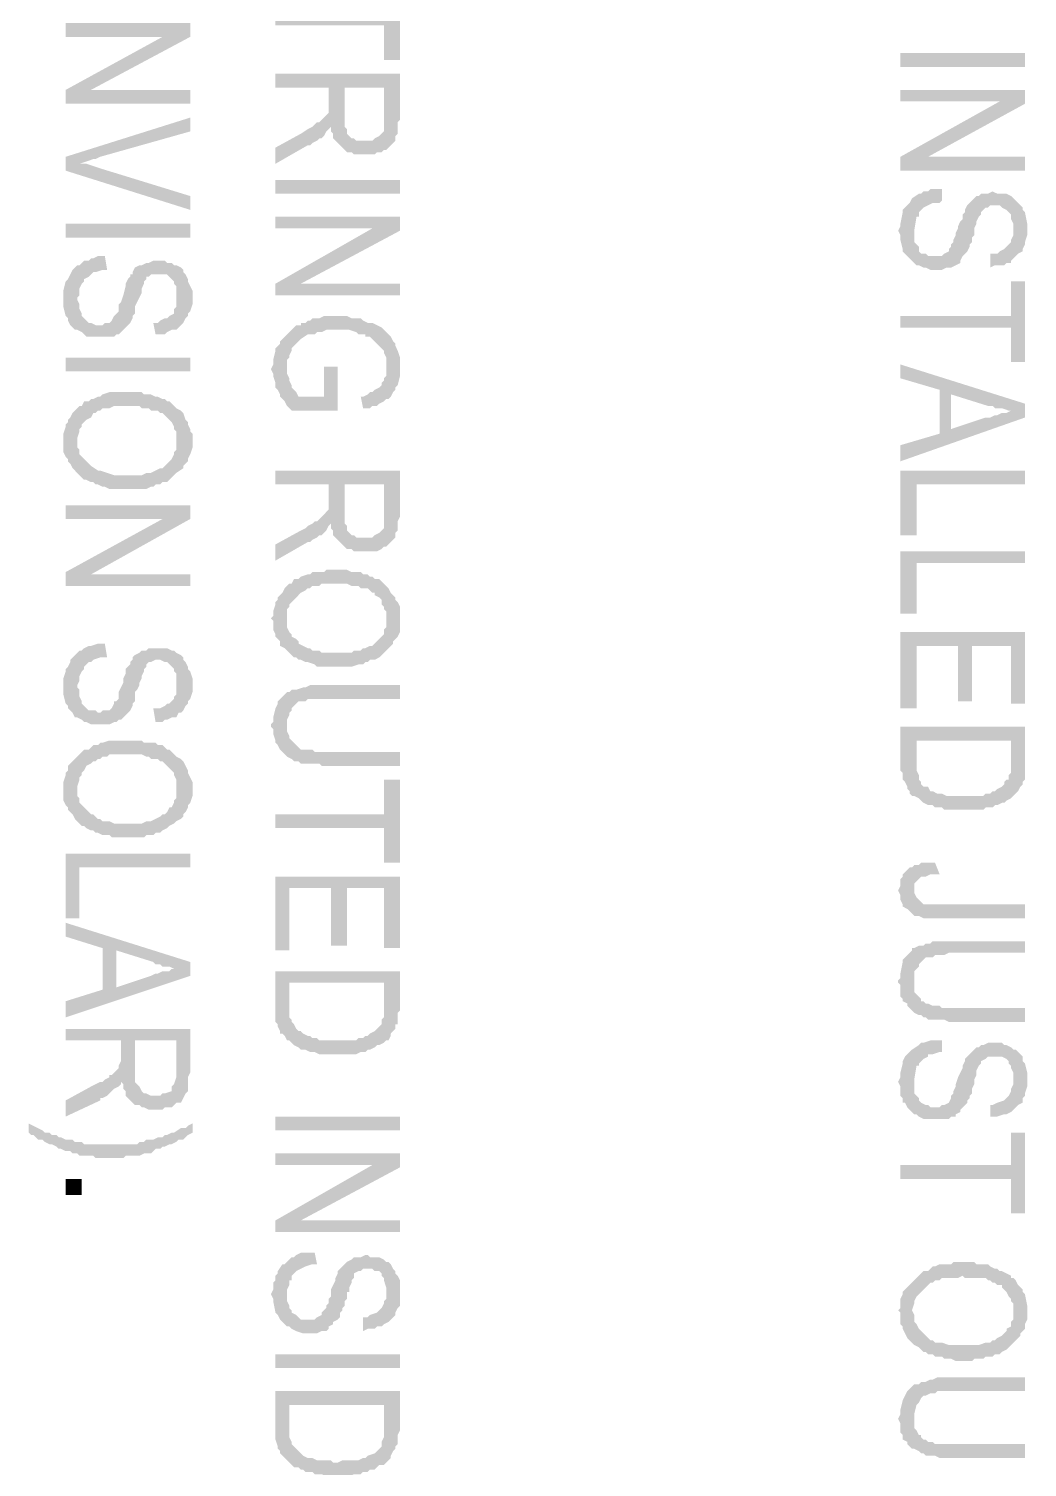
# Model space of a CAD drawing. Header units: inches. Extents: x -186 to 186, y -282 to 282.
# Drawn here: x -35 to -18.96, y 71.52 to 94.61 of the extents above; entities that cross this region are included whole.
import ezdxf

# ---------------------------------------------------------------- set-up
doc = ezdxf.new("R2010")
doc.units = ezdxf.units.IN
doc.header["$MEASUREMENT"] = 0
doc.layers.add('H', color=7, linetype='CONTINUOUS', lineweight=100)

msp = doc.modelspace()

# ---------------------------------------------------------------- hatches: boundary and pattern name
at = {"layer": 'H', "linetype": 'Continuous'}
for points in [[(-29.037, 94.111), (-29.037, 95.407), (-29.296, 95.407), (-29.296, 94.852), (-31.037, 94.852), (-31.037, 94.667), (-29.296, 94.667), (-29.296, 94.111)], [(-32.407, 94.481), (-32.407, 94.704), (-34.407, 94.704), (-34.407, 94.481), (-32.852, 94.481)], [(-32.407, 94.481), (-32.852, 94.481), (-34.407, 93.63), (-34, 93.63)], [(-21, 94), (-19, 94), (-19, 94.222), (-21, 94.222)], [(-29.037, 93.148), (-29.037, 93.889), (-31.037, 93.889), (-31.037, 93.667), (-30.185, 93.667), (-30.185, 93.444), (-30.148, 93.037), (-30.148, 92.963), (-30.111, 92.926), (-30.111, 92.852), (-30.074, 92.815), (-30.037, 92.778), (-30, 92.741), (-29.963, 92.704), (-29.926, 93.667), (-29.296, 93.667), (-29.296, 93.148), (-29.259, 92.667), (-29.222, 92.704), (-29.185, 92.741), (-29.148, 92.778), (-29.111, 92.815), (-29.111, 92.852), (-29.111, 92.889), (-29.074, 92.926), (-29.074, 92.963), (-29.074, 93.111)], [(-32.407, 93.407), (-32.407, 93.63), (-34, 93.63), (-34.407, 93.63), (-34.407, 93.407)], [(-29.259, 92.667), (-29.296, 93.148), (-29.296, 93.074), (-29.296, 92.963), (-29.333, 92.926), (-29.37, 92.889), (-29.444, 92.852), (-29.481, 92.815), (-29.556, 92.815), (-29.704, 92.815), (-29.741, 92.815), (-29.778, 92.852), (-29.815, 92.852), (-29.852, 92.889), (-29.889, 92.926), (-29.889, 92.963), (-29.889, 93), (-29.926, 93.037), (-29.926, 93.074), (-29.926, 93.667), (-29.963, 92.704), (-29.889, 92.63), (-29.815, 92.63), (-29.778, 92.593), (-29.704, 92.593), (-29.519, 92.593), (-29.444, 92.593), (-29.407, 92.63), (-29.333, 92.63), (-29.296, 92.667)], [(-19, 93.407), (-19, 93.63), (-21, 93.63), (-21, 93.444), (-19.407, 93.444)], [(-30.148, 93.037), (-30.185, 93.444), (-30.185, 93.333), (-30.185, 93.296), (-30.185, 93.259), (-30.222, 93.222), (-30.259, 93.185), (-30.296, 93.148), (-30.333, 93.111), (-30.37, 93.111), (-30.407, 93.074), (-30.444, 93.037), (-30.519, 93), (-30.63, 92.926), (-31.037, 92.704), (-31.037, 92.444), (-30.519, 92.741), (-30.481, 92.741), (-30.444, 92.778), (-30.37, 92.815), (-30.333, 92.852), (-30.296, 92.852), (-30.259, 92.889), (-30.222, 92.963), (-30.185, 93)], [(-19, 93.407), (-19.407, 93.444), (-21, 92.556), (-20.556, 92.556)], [(-32.407, 92.963), (-32.407, 93.185), (-34.407, 92.556), (-34.185, 92.444), (-34.074, 92.481), (-33.963, 92.519), (-33.926, 92.519), (-33.852, 92.556)], [(-32.407, 91.704), (-32.407, 91.926), (-33.852, 92.37), (-33.963, 92.407), (-34.074, 92.444), (-34.148, 92.444), (-34.185, 92.444), (-34.407, 92.556), (-34.407, 92.333)], [(-19, 92.333), (-19, 92.556), (-20.556, 92.556), (-21, 92.556), (-21, 92.333)], [(-31.037, 91.963), (-29.037, 91.963), (-29.037, 92.185), (-31.037, 92.185)], [(-18.963, 91.407), (-18.963, 91.481), (-19, 91.667), (-19.037, 91.704), (-19.037, 91.741), (-19.074, 91.778), (-19.111, 91.815), (-19.148, 91.852), (-19.185, 91.889), (-19.222, 91.926), (-19.296, 91.963), (-19.333, 91.963), (-19.37, 91.963), (-19.444, 91.963), (-19.519, 92), (-19.593, 91.963), (-19.667, 91.963), (-19.704, 91.963), (-19.741, 91.926), (-19.778, 91.926), (-19.815, 91.889), (-19.889, 91.815), (-19.926, 91.778), (-19.963, 91.704), (-19.963, 91.667), (-20, 91.63), (-20, 91.556), (-20.037, 91.519), (-20.074, 91.444), (-20.074, 91.407), (-20.111, 91.333), (-20.111, 91.296), (-20.148, 91.222), (-20.148, 91.185), (-20.185, 91.148), (-20.185, 91.111), (-20.222, 91.074), (-20.222, 91.037), (-20.296, 91), (-20.333, 90.963), (-20.37, 90.963), (-20.444, 90.963), (-20.519, 90.963), (-20.556, 90.963), (-20.593, 91), (-20.667, 91), (-20.704, 91.037), (-20.704, 91.111), (-20.741, 91.148), (-20.778, 91.185), (-20.778, 91.222), (-20.778, 91.296), (-20.778, 91.37), (-20.815, 91.889), (-20.852, 91.815), (-20.889, 91.778), (-20.926, 91.741), (-20.963, 91.704), (-20.963, 91.667), (-21, 91.481), (-21, 91.444), (-21.037, 91.37), (-21, 91.296), (-21, 91.222), (-20.963, 91.074), (-20.963, 91.037), (-20.926, 91), (-20.889, 90.963), (-20.852, 90.926), (-20.815, 90.889), (-20.778, 90.852), (-20.741, 90.815), (-20.704, 90.815), (-20.63, 90.778), (-20.593, 90.778), (-20.519, 90.741), (-20.333, 90.741), (-20.259, 90.778), (-20.222, 90.778), (-20.185, 90.778), (-20.111, 90.815), (-20.037, 90.852), (-20.037, 90.889), (-20, 90.963), (-19.963, 91), (-19.926, 91.037), (-19.889, 91.111), (-19.889, 91.148), (-19.852, 91.185), (-19.852, 91.259), (-19.815, 91.296), (-19.815, 91.37), (-19.815, 91.407), (-19.778, 91.481), (-19.778, 91.519), (-19.741, 91.593), (-19.704, 91.63), (-19.704, 91.667), (-19.667, 91.704), (-19.63, 91.741), (-19.593, 91.741), (-19.556, 91.778), (-19.444, 91.778), (-19.407, 91.778), (-19.37, 91.741), (-19.296, 91.704), (-19.259, 91.667), (-19.222, 91.63), (-19.222, 91.556), (-19.185, 91.481), (-19.185, 91.407), (-19.185, 90.926), (-19.148, 90.963), (-19.111, 91), (-19.037, 91.037), (-19.037, 91.074), (-19, 91.148), (-19, 91.185), (-18.963, 91.296), (-18.963, 91.333)], [(-20.333, 91.852), (-20.333, 92.037), (-20.481, 92.037), (-20.519, 92.037), (-20.556, 92), (-20.63, 92), (-20.667, 91.963), (-20.704, 91.963), (-20.815, 91.889), (-20.778, 91.37), (-20.741, 91.593), (-20.704, 91.593), (-20.704, 91.667), (-20.667, 91.704), (-20.63, 91.741), (-20.556, 91.778), (-20.481, 91.815), (-20.444, 91.815), (-20.37, 91.815)], [(-34.407, 91.259), (-32.407, 91.259), (-32.407, 91.481), (-34.407, 91.481)], [(-29.037, 91.37), (-29.037, 91.593), (-31.037, 91.593), (-31.037, 91.407), (-29.481, 91.407)], [(-29.037, 91.37), (-29.481, 91.407), (-31.037, 90.519), (-30.63, 90.519)], [(-19.185, 90.926), (-19.185, 91.407), (-19.185, 91.37), (-19.185, 91.296), (-19.222, 91.222), (-19.222, 91.185), (-19.259, 91.148), (-19.296, 91.111), (-19.333, 91.074), (-19.407, 91.037), (-19.444, 91), (-19.519, 91), (-19.556, 91), (-19.556, 90.778), (-19.481, 90.815), (-19.444, 90.815), (-19.37, 90.815), (-19.333, 90.815), (-19.296, 90.852), (-19.222, 90.852), (-19.222, 90.889)], [(-32.37, 90.296), (-32.37, 90.407), (-32.444, 90.556), (-32.444, 90.593), (-32.481, 90.667), (-32.519, 90.704), (-32.519, 90.741), (-32.556, 90.778), (-32.63, 90.815), (-32.667, 90.815), (-32.704, 90.852), (-32.778, 90.852), (-32.815, 90.889), (-32.889, 90.889), (-32.926, 90.889), (-32.963, 90.889), (-33, 90.889), (-33.074, 90.852), (-33.111, 90.852), (-33.185, 90.815), (-33.222, 90.815), (-33.296, 90.778), (-33.333, 90.704), (-33.333, 90.667), (-33.37, 90.667), (-33.37, 90.63), (-33.407, 90.593), (-33.444, 90.519), (-33.444, 90.481), (-33.481, 90.333), (-33.519, 90.222), (-33.556, 90.185), (-33.556, 90.111), (-33.556, 90.074), (-33.593, 90.037), (-33.63, 90), (-33.667, 89.926), (-33.704, 89.889), (-33.778, 89.889), (-33.815, 89.852), (-33.852, 89.852), (-33.889, 89.852), (-33.926, 89.852), (-34, 89.889), (-34.037, 89.889), (-34.074, 89.926), (-34.111, 89.963), (-34.148, 90), (-34.148, 90.037), (-34.185, 90.111), (-34.185, 90.148), (-34.185, 90.185), (-34.222, 90.259), (-34.222, 90.815), (-34.259, 90.778), (-34.296, 90.741), (-34.333, 90.667), (-34.37, 90.593), (-34.407, 90.556), (-34.444, 90.407), (-34.444, 90.333), (-34.444, 90.296), (-34.444, 90.259), (-34.444, 90.185), (-34.444, 90.148), (-34.407, 90), (-34.37, 89.963), (-34.37, 89.926), (-34.333, 89.852), (-34.296, 89.815), (-34.259, 89.778), (-34.222, 89.778), (-34.148, 89.741), (-34.111, 89.704), (-34.074, 89.667), (-33.963, 89.667), (-33.741, 89.667), (-33.63, 89.667), (-33.593, 89.704), (-33.556, 89.704), (-33.519, 89.741), (-33.481, 89.778), (-33.444, 89.815), (-33.407, 89.852), (-33.37, 89.889), (-33.333, 89.963), (-33.333, 90), (-33.296, 90.037), (-33.296, 90.111), (-33.296, 90.148), (-33.259, 90.222), (-33.222, 90.296), (-33.185, 90.37), (-33.185, 90.444), (-33.148, 90.519), (-33.148, 90.556), (-33.111, 90.593), (-33.111, 90.63), (-33.074, 90.63), (-33.037, 90.667), (-32.963, 90.667), (-32.889, 90.667), (-32.815, 90.667), (-32.778, 90.667), (-32.741, 90.63), (-32.704, 90.593), (-32.667, 90.556), (-32.667, 90.519), (-32.63, 90.481), (-32.63, 90.37), (-32.63, 90.296), (-32.593, 89.815), (-32.556, 89.852), (-32.519, 89.889), (-32.481, 89.963), (-32.444, 90), (-32.444, 90.037), (-32.407, 90.074), (-32.37, 90.185), (-32.37, 90.259)], [(-33.741, 90.741), (-33.778, 90.963), (-33.889, 90.963), (-33.963, 90.926), (-34, 90.926), (-34.037, 90.889), (-34.111, 90.889), (-34.148, 90.852), (-34.185, 90.815), (-34.222, 90.815), (-34.222, 90.259), (-34.222, 90.296), (-34.185, 90.333), (-34.185, 90.407), (-34.185, 90.444), (-34.148, 90.519), (-34.111, 90.556), (-34.111, 90.593), (-34.037, 90.63), (-34, 90.667), (-33.963, 90.704), (-33.926, 90.704), (-33.815, 90.741)], [(-19, 89.259), (-19, 90.556), (-19.222, 90.556), (-19.222, 90), (-21, 90), (-21, 89.815), (-19.222, 89.815), (-19.222, 89.259)], [(-32.593, 89.815), (-32.63, 90.296), (-32.63, 90.259), (-32.63, 90.222), (-32.63, 90.148), (-32.667, 90.111), (-32.667, 90.037), (-32.741, 90), (-32.778, 89.963), (-32.815, 89.963), (-32.889, 89.926), (-32.926, 89.889), (-33, 89.889), (-32.963, 89.704), (-32.926, 89.704), (-32.852, 89.704), (-32.815, 89.704), (-32.778, 89.741), (-32.704, 89.778), (-32.667, 89.778), (-32.63, 89.778)], [(-29.037, 90.333), (-29.037, 90.519), (-30.63, 90.519), (-31.037, 90.519), (-31.037, 90.333)], [(-29.037, 89.185), (-29.037, 89.296), (-29.037, 89.333), (-29.074, 89.444), (-29.111, 89.519), (-29.111, 89.556), (-29.148, 89.593), (-29.185, 89.667), (-29.222, 89.704), (-29.259, 89.741), (-29.296, 89.778), (-29.333, 89.815), (-29.481, 89.889), (-29.519, 89.889), (-29.556, 89.889), (-29.63, 89.926), (-29.667, 89.963), (-29.704, 89.963), (-29.778, 89.963), (-29.815, 89.963), (-29.889, 90), (-30, 90), (-30.074, 90), (-30.148, 90), (-30.259, 90), (-30.333, 89.963), (-30.37, 89.963), (-30.444, 89.963), (-30.481, 89.926), (-30.519, 89.926), (-30.556, 89.889), (-30.63, 89.889), (-30.63, 89.852), (-30.704, 89.852), (-30.741, 89.815), (-30.778, 89.778), (-30.815, 89.741), (-30.852, 89.704), (-30.889, 89.667), (-30.926, 89.63), (-30.963, 89.593), (-30.963, 89.556), (-31, 89.519), (-31.037, 89.481), (-31.037, 89.444), (-31.074, 89.296), (-31.074, 89.222), (-31.111, 89.148), (-31.074, 89.074), (-31.074, 89.037), (-31.037, 88.926), (-31.037, 88.852), (-31, 88.815), (-30.963, 88.741), (-30.963, 88.704), (-30.926, 88.667), (-30.889, 88.63), (-30.852, 88.556), (-30.852, 89.185), (-30.852, 89.222), (-30.852, 89.296), (-30.815, 89.333), (-30.815, 89.37), (-30.778, 89.444), (-30.778, 89.481), (-30.741, 89.519), (-30.704, 89.556), (-30.667, 89.593), (-30.63, 89.63), (-30.519, 89.704), (-30.444, 89.704), (-30.407, 89.704), (-30.37, 89.741), (-30.296, 89.741), (-30.222, 89.778), (-30.185, 89.778), (-30.111, 89.778), (-29.963, 89.778), (-29.926, 89.778), (-29.852, 89.778), (-29.741, 89.741), (-29.704, 89.704), (-29.667, 89.704), (-29.593, 89.704), (-29.593, 89.667), (-29.519, 89.667), (-29.481, 89.63), (-29.444, 89.593), (-29.407, 89.556), (-29.37, 89.519), (-29.333, 89.481), (-29.296, 89.444), (-29.296, 89.407), (-29.259, 89.333), (-29.259, 89.296), (-29.259, 89.185), (-29.222, 88.667), (-29.185, 88.704), (-29.148, 88.778), (-29.111, 88.815), (-29.111, 88.852), (-29.074, 88.889), (-29.037, 89.037), (-29.037, 89.111)], [(-34.407, 89.111), (-32.407, 89.111), (-32.407, 89.333), (-34.407, 89.333)], [(-30.037, 88.481), (-30.037, 89.185), (-30.259, 89.185), (-30.259, 88.704), (-30.63, 88.704), (-30.667, 88.704), (-30.704, 88.778), (-30.741, 88.815), (-30.778, 88.852), (-30.778, 88.889), (-30.815, 88.963), (-30.815, 89), (-30.852, 89.074), (-30.852, 89.111), (-30.852, 89.185), (-30.852, 88.556), (-30.815, 88.519), (-30.778, 88.481)], [(-29.222, 88.667), (-29.259, 89.185), (-29.259, 89.111), (-29.259, 89.037), (-29.296, 89), (-29.296, 88.963), (-29.333, 88.926), (-29.333, 88.889), (-29.37, 88.852), (-29.444, 88.815), (-29.481, 88.778), (-29.519, 88.778), (-29.556, 88.741), (-29.63, 88.704), (-29.667, 88.704), (-29.63, 88.519), (-29.593, 88.519), (-29.519, 88.519), (-29.481, 88.556), (-29.407, 88.556), (-29.37, 88.593), (-29.296, 88.63), (-29.259, 88.667)], [(-19, 88.37), (-19, 88.593), (-21, 89.222), (-21, 89), (-20.37, 88.815), (-20.37, 88.111), (-20.185, 88.741), (-19.593, 88.556), (-19.519, 88.556), (-19.481, 88.519), (-19.407, 88.519), (-19.37, 88.519), (-19.259, 88.481), (-19.185, 88.481)], [(-32.37, 88), (-32.37, 88.111), (-32.407, 88.148), (-32.407, 88.185), (-32.444, 88.259), (-32.444, 88.296), (-32.481, 88.333), (-32.519, 88.444), (-32.556, 88.481), (-32.63, 88.519), (-32.667, 88.556), (-32.741, 88.63), (-32.778, 88.63), (-32.815, 88.667), (-32.852, 88.667), (-32.926, 88.704), (-32.963, 88.704), (-33.037, 88.741), (-33.074, 88.741), (-33.148, 88.741), (-33.185, 88.778), (-33.259, 88.778), (-33.556, 88.778), (-33.63, 88.778), (-33.704, 88.778), (-33.815, 88.741), (-33.852, 88.704), (-33.889, 88.704), (-33.963, 88.667), (-34, 88.667), (-34.037, 88.63), (-34.111, 88.63), (-34.148, 88.556), (-34.185, 88.556), (-34.222, 88.519), (-34.296, 88.444), (-34.333, 88.37), (-34.37, 88.333), (-34.37, 88.296), (-34.407, 88.259), (-34.407, 88.222), (-34.444, 88.111), (-34.444, 88.037), (-34.444, 88), (-34.444, 87.963), (-34.444, 87.852), (-34.444, 87.815), (-34.407, 87.741), (-34.37, 87.704), (-34.37, 87.667), (-34.333, 87.63), (-34.296, 87.556), (-34.259, 87.519), (-34.222, 87.481), (-34.222, 88.037), (-34.185, 88.148), (-34.185, 88.185), (-34.148, 88.222), (-34.148, 88.259), (-34.111, 88.296), (-34.074, 88.333), (-34, 88.37), (-33.963, 88.444), (-33.926, 88.444), (-33.889, 88.481), (-33.852, 88.481), (-33.815, 88.519), (-33.741, 88.519), (-33.704, 88.519), (-33.63, 88.556), (-33.519, 88.556), (-33.444, 88.556), (-33.37, 88.556), (-33.222, 88.556), (-33.185, 88.519), (-33.111, 88.519), (-33.074, 88.519), (-33.037, 88.481), (-32.963, 88.481), (-32.926, 88.481), (-32.889, 88.444), (-32.852, 88.444), (-32.815, 88.407), (-32.778, 88.37), (-32.741, 88.333), (-32.704, 88.296), (-32.667, 88.222), (-32.667, 88.185), (-32.63, 88.148), (-32.63, 88.111), (-32.63, 87.481), (-32.519, 87.556), (-32.519, 87.593), (-32.481, 87.63), (-32.444, 87.667), (-32.444, 87.704), (-32.407, 87.778), (-32.37, 87.889), (-32.37, 87.926)], [(-19, 88.37), (-19.185, 88.481), (-19.222, 88.481), (-19.296, 88.444), (-19.333, 88.444), (-19.37, 88.444), (-19.444, 88.407), (-19.481, 88.407), (-19.556, 88.37), (-19.63, 88.37), (-20.185, 88.185), (-20.185, 88.741), (-20.37, 88.111), (-21, 87.926), (-21, 87.667)], [(-32.63, 87.481), (-32.63, 88), (-32.63, 87.889), (-32.63, 87.852), (-32.667, 87.815), (-32.667, 87.778), (-32.704, 87.704), (-32.741, 87.667), (-32.778, 87.63), (-32.815, 87.593), (-32.852, 87.556), (-32.889, 87.556), (-32.963, 87.519), (-33.037, 87.481), (-33.074, 87.481), (-33.111, 87.481), (-33.185, 87.444), (-33.222, 87.444), (-33.593, 87.444), (-33.63, 87.444), (-33.741, 87.481), (-33.852, 87.519), (-33.889, 87.519), (-34, 87.593), (-34.037, 87.63), (-34.074, 87.667), (-34.111, 87.704), (-34.185, 87.778), (-34.185, 87.852), (-34.222, 87.889), (-34.222, 87.963), (-34.222, 88), (-34.222, 87.481), (-34.185, 87.444), (-34.148, 87.407), (-34.111, 87.37), (-34.074, 87.37), (-34, 87.333), (-33.963, 87.333), (-33.926, 87.296), (-33.889, 87.296), (-33.815, 87.259), (-33.778, 87.259), (-33.704, 87.222), (-33.667, 87.222), (-33.593, 87.222), (-33.556, 87.222), (-33.296, 87.222), (-33.222, 87.222), (-33.148, 87.222), (-33.111, 87.222), (-33.037, 87.259), (-33, 87.259), (-32.963, 87.296), (-32.889, 87.296), (-32.852, 87.333), (-32.778, 87.333), (-32.741, 87.37), (-32.667, 87.444)], [(-29.037, 86.778), (-29.037, 87.519), (-31.037, 87.519), (-31.037, 87.296), (-30.185, 87.296), (-30.185, 87.037), (-30.148, 86.667), (-30.148, 86.593), (-30.111, 86.556), (-30.111, 86.481), (-30.074, 86.444), (-30.037, 86.407), (-30, 86.37), (-29.963, 86.333), (-29.926, 87.296), (-29.296, 87.296), (-29.296, 86.778), (-29.259, 86.296), (-29.222, 86.333), (-29.185, 86.37), (-29.111, 86.444), (-29.111, 86.481), (-29.111, 86.519), (-29.074, 86.556), (-29.074, 86.593), (-29.074, 86.704)], [(-29.259, 86.296), (-29.296, 86.778), (-29.296, 86.704), (-29.296, 86.593), (-29.333, 86.556), (-29.37, 86.519), (-29.444, 86.481), (-29.481, 86.444), (-29.556, 86.444), (-29.704, 86.444), (-29.741, 86.444), (-29.778, 86.481), (-29.815, 86.481), (-29.852, 86.519), (-29.889, 86.556), (-29.889, 86.593), (-29.889, 86.63), (-29.926, 86.667), (-29.926, 86.704), (-29.926, 87.296), (-29.963, 86.333), (-29.889, 86.259), (-29.815, 86.259), (-29.778, 86.222), (-29.704, 86.222), (-29.519, 86.222), (-29.444, 86.222), (-29.407, 86.222), (-29.333, 86.259), (-29.296, 86.296)], [(-19, 87.296), (-19, 87.519), (-21, 87.519), (-21, 86.481), (-20.741, 86.481), (-20.741, 87.296)], [(-32.407, 86.741), (-32.407, 86.963), (-34.407, 86.963), (-34.407, 86.741), (-32.852, 86.741)], [(-30.148, 86.667), (-30.185, 87.037), (-30.185, 86.963), (-30.185, 86.926), (-30.185, 86.889), (-30.222, 86.852), (-30.296, 86.778), (-30.333, 86.741), (-30.37, 86.704), (-30.407, 86.704), (-30.444, 86.667), (-30.519, 86.63), (-30.556, 86.593), (-30.63, 86.556), (-31.037, 86.333), (-31.037, 86.074), (-30.519, 86.37), (-30.481, 86.37), (-30.444, 86.407), (-30.37, 86.444), (-30.333, 86.481), (-30.296, 86.481), (-30.259, 86.519), (-30.222, 86.556), (-30.185, 86.63)], [(-32.407, 86.741), (-32.852, 86.741), (-34.407, 85.889), (-34, 85.852)], [(-19, 86.037), (-19, 86.222), (-21, 86.222), (-21, 85.222), (-20.741, 85.222), (-20.741, 86.037)], [(-29.037, 85.148), (-29.037, 85.222), (-29.037, 85.296), (-29.037, 85.333), (-29.074, 85.407), (-29.111, 85.444), (-29.111, 85.481), (-29.148, 85.519), (-29.185, 85.556), (-29.222, 85.63), (-29.259, 85.667), (-29.296, 85.704), (-29.333, 85.741), (-29.37, 85.778), (-29.444, 85.778), (-29.481, 85.815), (-29.519, 85.815), (-29.556, 85.852), (-29.63, 85.852), (-29.667, 85.889), (-29.704, 85.889), (-29.778, 85.889), (-29.815, 85.889), (-29.889, 85.926), (-30.222, 85.926), (-30.259, 85.889), (-30.333, 85.889), (-30.37, 85.889), (-30.444, 85.889), (-30.481, 85.852), (-30.519, 85.852), (-30.63, 85.815), (-30.667, 85.778), (-30.741, 85.778), (-30.778, 85.704), (-30.815, 85.704), (-30.852, 85.667), (-30.889, 85.63), (-30.926, 85.556), (-30.963, 85.519), (-31, 85.481), (-31, 85.444), (-31.037, 85.407), (-31.037, 85.37), (-31.074, 85.259), (-31.074, 85.185), (-31.111, 85.148), (-31.074, 85.111), (-31.074, 85), (-31.074, 84.963), (-31.037, 84.889), (-31.037, 84.852), (-31, 84.815), (-30.963, 84.778), (-30.963, 84.704), (-30.889, 84.667), (-30.852, 84.63), (-30.852, 85.185), (-30.852, 85.222), (-30.852, 85.296), (-30.815, 85.333), (-30.815, 85.37), (-30.741, 85.444), (-30.704, 85.481), (-30.667, 85.519), (-30.63, 85.556), (-30.556, 85.593), (-30.519, 85.63), (-30.481, 85.63), (-30.444, 85.667), (-30.333, 85.667), (-30.296, 85.704), (-30.148, 85.704), (-30.074, 85.704), (-30, 85.704), (-29.889, 85.704), (-29.815, 85.667), (-29.778, 85.667), (-29.704, 85.667), (-29.667, 85.63), (-29.63, 85.63), (-29.556, 85.63), (-29.519, 85.593), (-29.481, 85.556), (-29.444, 85.556), (-29.444, 85.519), (-29.37, 85.481), (-29.333, 85.444), (-29.333, 85.37), (-29.296, 85.333), (-29.296, 85.296), (-29.259, 85.259), (-29.259, 84.63), (-29.222, 84.667), (-29.185, 84.704), (-29.148, 84.741), (-29.148, 84.778), (-29.111, 84.815), (-29.074, 84.852), (-29.037, 84.926), (-29.037, 85.037), (-29.037, 85.074)], [(-32.407, 85.667), (-32.407, 85.852), (-34, 85.852), (-34.407, 85.889), (-34.407, 85.667)], [(-29.259, 84.63), (-29.259, 85.148), (-29.259, 85.037), (-29.259, 85), (-29.296, 84.963), (-29.296, 84.889), (-29.333, 84.852), (-29.37, 84.815), (-29.407, 84.778), (-29.444, 84.741), (-29.481, 84.704), (-29.519, 84.704), (-29.593, 84.667), (-29.63, 84.667), (-29.667, 84.63), (-29.704, 84.63), (-29.778, 84.63), (-29.815, 84.593), (-29.889, 84.593), (-30.222, 84.593), (-30.296, 84.593), (-30.333, 84.63), (-30.37, 84.63), (-30.444, 84.63), (-30.481, 84.667), (-30.519, 84.667), (-30.667, 84.741), (-30.667, 84.778), (-30.704, 84.815), (-30.778, 84.852), (-30.778, 84.889), (-30.815, 84.926), (-30.852, 85), (-30.852, 85.037), (-30.852, 85.111), (-30.852, 85.148), (-30.852, 84.63), (-30.815, 84.593), (-30.778, 84.556), (-30.741, 84.519), (-30.704, 84.519), (-30.667, 84.481), (-30.63, 84.481), (-30.556, 84.444), (-30.519, 84.444), (-30.407, 84.407), (-30.37, 84.37), (-30.296, 84.37), (-30.222, 84.37), (-30.185, 84.37), (-29.926, 84.37), (-29.852, 84.37), (-29.815, 84.37), (-29.704, 84.407), (-29.63, 84.407), (-29.593, 84.444), (-29.556, 84.444), (-29.519, 84.481), (-29.481, 84.481), (-29.444, 84.481), (-29.37, 84.519), (-29.296, 84.593)], [(-19, 83.778), (-19, 84.926), (-21, 84.926), (-21, 83.704), (-20.741, 83.704), (-20.741, 84.704), (-20.074, 84.704), (-20.074, 83.815), (-19.852, 83.815), (-19.852, 84.704), (-19.222, 84.704), (-19.222, 83.778)], [(-32.37, 84.111), (-32.37, 84.185), (-32.407, 84.296), (-32.444, 84.333), (-32.444, 84.37), (-32.481, 84.444), (-32.519, 84.481), (-32.519, 84.519), (-32.556, 84.556), (-32.63, 84.593), (-32.667, 84.63), (-32.704, 84.63), (-32.778, 84.667), (-32.815, 84.667), (-32.889, 84.667), (-32.926, 84.667), (-32.963, 84.667), (-33, 84.667), (-33.074, 84.667), (-33.111, 84.63), (-33.185, 84.63), (-33.222, 84.593), (-33.296, 84.556), (-33.333, 84.519), (-33.333, 84.481), (-33.37, 84.444), (-33.37, 84.407), (-33.407, 84.37), (-33.444, 84.333), (-33.444, 84.259), (-33.481, 84.185), (-33.481, 84.148), (-33.481, 84.111), (-33.519, 84.037), (-33.556, 83.963), (-33.556, 83.889), (-33.556, 83.852), (-33.593, 83.815), (-33.63, 83.815), (-33.63, 83.778), (-33.667, 83.704), (-33.704, 83.667), (-33.778, 83.667), (-33.815, 83.667), (-33.852, 83.63), (-33.889, 83.63), (-33.926, 83.667), (-34, 83.667), (-34.037, 83.667), (-34.074, 83.704), (-34.111, 83.741), (-34.148, 83.778), (-34.148, 83.815), (-34.185, 83.889), (-34.185, 83.926), (-34.185, 84), (-34.222, 84.037), (-34.222, 84.593), (-34.259, 84.556), (-34.296, 84.519), (-34.333, 84.481), (-34.333, 84.444), (-34.37, 84.37), (-34.407, 84.333), (-34.407, 84.296), (-34.444, 84.185), (-34.444, 84.148), (-34.444, 84.074), (-34.444, 84.037), (-34.444, 84), (-34.444, 83.926), (-34.407, 83.778), (-34.37, 83.741), (-34.37, 83.704), (-34.333, 83.667), (-34.296, 83.63), (-34.259, 83.556), (-34.222, 83.556), (-34.148, 83.519), (-34.111, 83.481), (-34.074, 83.481), (-34, 83.444), (-33.963, 83.444), (-33.741, 83.444), (-33.704, 83.444), (-33.63, 83.481), (-33.593, 83.481), (-33.556, 83.519), (-33.519, 83.519), (-33.481, 83.556), (-33.444, 83.593), (-33.407, 83.63), (-33.37, 83.667), (-33.333, 83.741), (-33.333, 83.778), (-33.296, 83.815), (-33.296, 83.889), (-33.296, 83.963), (-33.259, 84), (-33.222, 84.074), (-33.222, 84.111), (-33.185, 84.185), (-33.185, 84.222), (-33.148, 84.296), (-33.148, 84.333), (-33.111, 84.37), (-33.111, 84.407), (-33.074, 84.444), (-33.037, 84.444), (-32.963, 84.481), (-32.889, 84.481), (-32.815, 84.444), (-32.778, 84.444), (-32.741, 84.407), (-32.704, 84.37), (-32.667, 84.333), (-32.667, 84.296), (-32.63, 84.259), (-32.63, 84.148), (-32.63, 84.111), (-32.593, 83.63), (-32.556, 83.63), (-32.519, 83.667), (-32.481, 83.741), (-32.444, 83.778), (-32.444, 83.815), (-32.407, 83.852), (-32.37, 83.963), (-32.37, 84.037)], [(-33.741, 84.519), (-33.778, 84.741), (-33.889, 84.741), (-34, 84.704), (-34.037, 84.704), (-34.111, 84.667), (-34.148, 84.63), (-34.185, 84.63), (-34.222, 84.593), (-34.222, 84.037), (-34.222, 84.074), (-34.185, 84.148), (-34.185, 84.185), (-34.185, 84.222), (-34.148, 84.296), (-34.111, 84.333), (-34.111, 84.37), (-34.037, 84.444), (-34, 84.444), (-33.963, 84.481), (-33.852, 84.519), (-33.815, 84.519)], [(-32.593, 83.63), (-32.63, 84.111), (-32.63, 84.037), (-32.63, 84), (-32.63, 83.926), (-32.667, 83.889), (-32.667, 83.852), (-32.704, 83.815), (-32.741, 83.778), (-32.778, 83.778), (-32.815, 83.741), (-32.889, 83.704), (-32.926, 83.704), (-33, 83.704), (-32.963, 83.481), (-32.926, 83.481), (-32.852, 83.481), (-32.815, 83.519), (-32.778, 83.519), (-32.704, 83.556), (-32.667, 83.556), (-32.63, 83.556)], [(-29.037, 83.852), (-29.037, 84.074), (-30.37, 84.074), (-30.444, 84.074), (-30.481, 84.074), (-30.556, 84.037), (-30.593, 84.037), (-30.704, 84), (-30.741, 84), (-30.778, 84), (-30.815, 83.963), (-30.852, 83.963), (-30.852, 83.444), (-30.852, 83.481), (-30.852, 83.519), (-30.815, 83.593), (-30.815, 83.63), (-30.778, 83.667), (-30.778, 83.704), (-30.741, 83.741), (-30.704, 83.778), (-30.667, 83.815), (-30.593, 83.815), (-30.556, 83.815), (-30.519, 83.852), (-30.481, 83.852), (-30.333, 83.852), (-30.296, 83.852), (-30.222, 83.852)], [(-29.037, 82.778), (-29.037, 83), (-30.407, 83), (-30.444, 83.037), (-30.519, 83.037), (-30.556, 83.037), (-30.63, 83.037), (-30.667, 83.074), (-30.704, 83.111), (-30.741, 83.148), (-30.778, 83.185), (-30.815, 83.222), (-30.815, 83.259), (-30.852, 83.333), (-30.852, 83.37), (-30.852, 83.444), (-30.852, 83.963), (-30.889, 83.926), (-30.926, 83.889), (-30.963, 83.852), (-31, 83.815), (-31, 83.778), (-31.037, 83.704), (-31.074, 83.556), (-31.074, 83.481), (-31.111, 83.444), (-31.111, 83.407), (-31.074, 83.37), (-31.074, 83.296), (-31.037, 83.185), (-31.037, 83.148), (-31, 83.111), (-30.963, 83.037), (-30.926, 83), (-30.889, 82.963), (-30.852, 82.926), (-30.778, 82.889), (-30.741, 82.852), (-30.667, 82.852), (-30.63, 82.815), (-30.556, 82.815), (-30.519, 82.815), (-30.444, 82.815), (-30.333, 82.815), (-30.296, 82.778), (-30.222, 82.778)], [(-19, 82.852), (-19, 83.407), (-21, 83.407), (-21, 82.704), (-20.963, 82.667), (-20.963, 82.556), (-20.926, 82.519), (-20.889, 82.444), (-20.889, 82.407), (-20.852, 82.37), (-20.852, 82.333), (-20.815, 82.296), (-20.778, 82.296), (-20.741, 83.185), (-19.222, 83.185), (-19.222, 82.852), (-19.185, 82.296), (-19.148, 82.333), (-19.111, 82.37), (-19.074, 82.444), (-19.037, 82.481), (-19.037, 82.519), (-19, 82.556), (-19, 82.63), (-19, 82.667), (-19, 82.704), (-19, 82.778)], [(-32.37, 82.407), (-32.37, 82.519), (-32.444, 82.667), (-32.444, 82.704), (-32.481, 82.778), (-32.519, 82.852), (-32.556, 82.889), (-32.63, 82.926), (-32.667, 82.963), (-32.741, 83.037), (-32.778, 83.037), (-32.815, 83.074), (-32.852, 83.111), (-32.926, 83.111), (-32.963, 83.148), (-33.037, 83.148), (-33.074, 83.148), (-33.148, 83.148), (-33.185, 83.185), (-33.259, 83.185), (-33.556, 83.185), (-33.63, 83.185), (-33.704, 83.185), (-33.815, 83.148), (-33.852, 83.148), (-33.889, 83.111), (-33.963, 83.111), (-34, 83.074), (-34.037, 83.037), (-34.111, 83.037), (-34.148, 83), (-34.185, 82.963), (-34.222, 82.926), (-34.259, 82.889), (-34.296, 82.852), (-34.333, 82.815), (-34.37, 82.778), (-34.37, 82.704), (-34.407, 82.667), (-34.407, 82.63), (-34.444, 82.519), (-34.444, 82.481), (-34.444, 82.407), (-34.444, 82.37), (-34.444, 82.259), (-34.444, 82.222), (-34.407, 82.148), (-34.37, 82.111), (-34.37, 82.074), (-34.296, 82), (-34.259, 81.926), (-34.222, 81.889), (-34.222, 82.444), (-34.185, 82.556), (-34.185, 82.593), (-34.148, 82.63), (-34.148, 82.667), (-34.111, 82.704), (-34.074, 82.778), (-34, 82.815), (-33.963, 82.852), (-33.926, 82.852), (-33.889, 82.889), (-33.852, 82.889), (-33.815, 82.926), (-33.741, 82.926), (-33.704, 82.963), (-33.63, 82.963), (-33.519, 82.963), (-33.444, 82.963), (-33.37, 82.963), (-33.222, 82.963), (-33.185, 82.963), (-33.111, 82.926), (-33.074, 82.926), (-33.037, 82.889), (-32.963, 82.889), (-32.926, 82.889), (-32.889, 82.852), (-32.852, 82.852), (-32.815, 82.815), (-32.778, 82.778), (-32.741, 82.741), (-32.704, 82.704), (-32.667, 82.667), (-32.667, 82.63), (-32.63, 82.556), (-32.63, 82.519), (-32.63, 81.889), (-32.556, 81.926), (-32.519, 81.963), (-32.519, 82), (-32.481, 82.037), (-32.444, 82.111), (-32.444, 82.148), (-32.407, 82.185), (-32.37, 82.296), (-32.37, 82.333)], [(-19.185, 82.296), (-19.222, 82.852), (-19.222, 82.778), (-19.222, 82.704), (-19.222, 82.667), (-19.259, 82.63), (-19.259, 82.556), (-19.296, 82.556), (-19.333, 82.519), (-19.333, 82.481), (-19.37, 82.444), (-19.444, 82.407), (-19.481, 82.37), (-19.519, 82.37), (-19.556, 82.333), (-19.63, 82.333), (-19.667, 82.296), (-19.704, 82.296), (-19.778, 82.296), (-19.889, 82.296), (-19.963, 82.296), (-20.037, 82.296), (-20.111, 82.296), (-20.148, 82.296), (-20.222, 82.296), (-20.259, 82.296), (-20.333, 82.333), (-20.37, 82.333), (-20.407, 82.333), (-20.481, 82.37), (-20.519, 82.37), (-20.556, 82.444), (-20.63, 82.444), (-20.667, 82.481), (-20.667, 82.519), (-20.704, 82.556), (-20.704, 82.63), (-20.741, 82.704), (-20.741, 83.185), (-20.778, 82.296), (-20.704, 82.259), (-20.667, 82.222), (-20.63, 82.185), (-20.556, 82.148), (-20.519, 82.148), (-20.481, 82.148), (-20.444, 82.111), (-20.37, 82.111), (-20.333, 82.111), (-20.296, 82.074), (-20.222, 82.074), (-20.148, 82.074), (-19.778, 82.074), (-19.704, 82.074), (-19.667, 82.074), (-19.63, 82.111), (-19.556, 82.111), (-19.519, 82.111), (-19.481, 82.148), (-19.444, 82.148), (-19.37, 82.185), (-19.333, 82.185), (-19.296, 82.222), (-19.222, 82.259)], [(-29.037, 81.222), (-29.037, 82.556), (-29.296, 82.556), (-29.296, 82), (-31.037, 82), (-31.037, 81.778), (-29.296, 81.778), (-29.296, 81.222)], [(-32.63, 81.889), (-32.63, 82.407), (-32.63, 82.333), (-32.63, 82.259), (-32.667, 82.222), (-32.667, 82.185), (-32.704, 82.111), (-32.741, 82.111), (-32.778, 82.037), (-32.815, 82), (-32.852, 82), (-32.889, 81.963), (-32.963, 81.926), (-33.037, 81.889), (-33.074, 81.889), (-33.111, 81.889), (-33.185, 81.852), (-33.222, 81.852), (-33.593, 81.852), (-33.63, 81.852), (-33.704, 81.889), (-33.741, 81.889), (-33.815, 81.889), (-33.852, 81.926), (-33.889, 81.926), (-33.963, 82), (-34, 82), (-34.037, 82.037), (-34.074, 82.074), (-34.111, 82.111), (-34.148, 82.148), (-34.185, 82.185), (-34.185, 82.259), (-34.222, 82.296), (-34.222, 82.37), (-34.222, 82.407), (-34.222, 81.889), (-34.185, 81.852), (-34.148, 81.815), (-34.111, 81.815), (-34.074, 81.778), (-34, 81.741), (-33.963, 81.741), (-33.926, 81.704), (-33.889, 81.704), (-33.815, 81.667), (-33.704, 81.667), (-33.667, 81.63), (-33.593, 81.63), (-33.556, 81.63), (-33.296, 81.63), (-33.222, 81.63), (-33.148, 81.63), (-33.111, 81.667), (-33, 81.667), (-32.963, 81.704), (-32.889, 81.704), (-32.852, 81.741), (-32.778, 81.778), (-32.741, 81.815), (-32.667, 81.852)], [(-32.407, 81.148), (-32.407, 81.37), (-34.407, 81.37), (-34.407, 80.333), (-34.185, 80.333), (-34.185, 81.148)], [(-20.37, 81.037), (-20.444, 81.222), (-20.556, 81.222), (-20.593, 81.222), (-20.667, 81.222), (-20.704, 81.185), (-20.778, 81.185), (-20.815, 81.148), (-20.852, 81.148), (-20.889, 81.111), (-20.963, 81.037), (-20.963, 81), (-21, 80.963), (-21, 80.889), (-21, 80.852), (-21.037, 80.778), (-21, 80.704), (-21, 80.667), (-21, 80.63), (-20.963, 80.556), (-20.963, 80.519), (-20.889, 80.481), (-20.852, 80.444), (-20.815, 80.407), (-20.778, 80.815), (-20.778, 80.852), (-20.778, 80.889), (-20.741, 80.926), (-20.704, 80.963), (-20.667, 81), (-20.593, 81), (-20.519, 81.037), (-20.481, 81.037)], [(-29.037, 79.852), (-29.037, 81), (-31.037, 81), (-31.037, 79.815), (-30.815, 79.815), (-30.815, 80.815), (-30.148, 80.815), (-30.148, 79.889), (-29.889, 79.889), (-29.889, 80.815), (-29.296, 80.815), (-29.296, 79.852)], [(-19, 80.333), (-19, 80.556), (-20.481, 80.556), (-20.556, 80.556), (-20.593, 80.556), (-20.63, 80.556), (-20.667, 80.593), (-20.704, 80.63), (-20.741, 80.667), (-20.778, 80.741), (-20.778, 80.815), (-20.815, 80.407), (-20.778, 80.37), (-20.704, 80.37), (-20.63, 80.333), (-20.556, 80.333), (-20.481, 80.333), (-20.333, 80.333)], [(-32.407, 79.407), (-32.407, 79.63), (-34.407, 80.259), (-34.407, 80.037), (-33.815, 79.852), (-33.815, 79.185), (-33.593, 79.815), (-33, 79.63), (-32.963, 79.593), (-32.889, 79.593), (-32.852, 79.556), (-32.778, 79.556), (-32.741, 79.556), (-32.667, 79.519), (-32.63, 79.519)], [(-19, 79.778), (-19, 79.963), (-20.296, 79.963), (-20.37, 79.963), (-20.407, 79.963), (-20.481, 79.963), (-20.519, 79.926), (-20.593, 79.926), (-20.63, 79.889), (-20.667, 79.889), (-20.704, 79.889), (-20.778, 79.852), (-20.815, 79.852), (-20.778, 79.333), (-20.778, 79.37), (-20.778, 79.481), (-20.741, 79.519), (-20.704, 79.556), (-20.704, 79.593), (-20.667, 79.63), (-20.63, 79.667), (-20.593, 79.704), (-20.519, 79.704), (-20.481, 79.704), (-20.444, 79.741), (-20.407, 79.741), (-20.296, 79.741), (-20.222, 79.778), (-20.148, 79.778)], [(-32.407, 79.407), (-32.63, 79.519), (-32.667, 79.519), (-32.704, 79.519), (-32.741, 79.481), (-32.815, 79.481), (-32.852, 79.481), (-32.926, 79.444), (-32.963, 79.444), (-33.037, 79.407), (-33.593, 79.222), (-33.593, 79.815), (-33.815, 79.185), (-34.407, 79), (-34.407, 78.741)], [(-19, 78.667), (-19, 78.889), (-20.333, 78.889), (-20.37, 78.926), (-20.444, 78.926), (-20.481, 78.926), (-20.556, 78.963), (-20.593, 78.963), (-20.63, 79), (-20.667, 79), (-20.667, 79.037), (-20.704, 79.074), (-20.741, 79.111), (-20.778, 79.148), (-20.778, 79.222), (-20.778, 79.296), (-20.778, 79.333), (-20.815, 79.852), (-20.815, 79.815), (-20.852, 79.778), (-20.889, 79.741), (-20.926, 79.704), (-20.963, 79.667), (-20.963, 79.63), (-21, 79.444), (-21, 79.37), (-21.037, 79.333), (-21.037, 79.296), (-21, 79.259), (-21, 79.185), (-21, 79.074), (-20.963, 79.037), (-20.963, 79), (-20.889, 78.963), (-20.889, 78.926), (-20.852, 78.889), (-20.815, 78.852), (-20.778, 78.815), (-20.704, 78.778), (-20.667, 78.778), (-20.63, 78.741), (-20.593, 78.741), (-20.556, 78.704), (-20.481, 78.704), (-20.444, 78.704), (-20.37, 78.704), (-20.296, 78.704), (-20.222, 78.667), (-20.148, 78.667)], [(-29.037, 78.926), (-29.037, 79.481), (-31.037, 79.481), (-31.037, 78.815), (-31.037, 78.741), (-31.037, 78.667), (-31, 78.63), (-31, 78.593), (-30.963, 78.519), (-30.963, 78.481), (-30.926, 78.481), (-30.889, 78.444), (-30.852, 78.37), (-30.815, 78.37), (-30.815, 79.296), (-29.296, 79.296), (-29.296, 78.926), (-29.259, 78.37), (-29.222, 78.37), (-29.185, 78.444), (-29.185, 78.481), (-29.148, 78.519), (-29.111, 78.556), (-29.111, 78.63), (-29.074, 78.63), (-29.074, 78.704), (-29.074, 78.741), (-29.074, 78.815), (-29.037, 78.852)], [(-29.259, 78.37), (-29.296, 78.926), (-29.296, 78.852), (-29.296, 78.815), (-29.296, 78.741), (-29.333, 78.704), (-29.333, 78.667), (-29.333, 78.63), (-29.37, 78.593), (-29.407, 78.556), (-29.444, 78.519), (-29.519, 78.481), (-29.556, 78.444), (-29.593, 78.444), (-29.63, 78.407), (-29.704, 78.407), (-29.741, 78.37), (-29.778, 78.37), (-29.852, 78.37), (-29.963, 78.37), (-30.037, 78.37), (-30.111, 78.37), (-30.148, 78.37), (-30.222, 78.37), (-30.296, 78.37), (-30.333, 78.37), (-30.37, 78.407), (-30.444, 78.407), (-30.481, 78.444), (-30.519, 78.444), (-30.593, 78.481), (-30.63, 78.519), (-30.667, 78.519), (-30.704, 78.556), (-30.741, 78.63), (-30.778, 78.667), (-30.778, 78.704), (-30.815, 78.741), (-30.815, 78.815), (-30.815, 79.296), (-30.815, 78.37), (-30.778, 78.333), (-30.741, 78.296), (-30.667, 78.259), (-30.63, 78.222), (-30.593, 78.222), (-30.556, 78.222), (-30.481, 78.185), (-30.444, 78.185), (-30.407, 78.185), (-30.333, 78.148), (-30.296, 78.148), (-30.222, 78.148), (-29.852, 78.148), (-29.778, 78.148), (-29.741, 78.148), (-29.667, 78.185), (-29.63, 78.185), (-29.593, 78.185), (-29.556, 78.222), (-29.519, 78.222), (-29.444, 78.259), (-29.407, 78.296), (-29.37, 78.296), (-29.296, 78.333)], [(-32.407, 77.852), (-32.407, 78.556), (-34.407, 78.556), (-34.407, 78.37), (-33.519, 78.37), (-33.519, 78.111), (-33.519, 77.704), (-33.481, 77.667), (-33.481, 77.593), (-33.444, 77.556), (-33.444, 77.481), (-33.407, 77.444), (-33.37, 77.407), (-33.333, 77.37), (-33.296, 78.37), (-32.63, 78.37), (-32.63, 77.852), (-32.63, 77.37), (-32.556, 77.37), (-32.519, 77.444), (-32.481, 77.519), (-32.444, 77.556), (-32.444, 77.593), (-32.444, 77.667), (-32.444, 77.778)], [(-32.63, 77.37), (-32.63, 77.852), (-32.63, 77.778), (-32.667, 77.667), (-32.704, 77.63), (-32.704, 77.556), (-32.815, 77.519), (-32.852, 77.519), (-32.889, 77.481), (-33.037, 77.481), (-33.111, 77.519), (-33.148, 77.519), (-33.185, 77.556), (-33.222, 77.63), (-33.259, 77.667), (-33.296, 77.704), (-33.296, 77.778), (-33.296, 78.37), (-33.333, 77.37), (-33.296, 77.333), (-33.222, 77.333), (-33.185, 77.296), (-33.148, 77.296), (-33.074, 77.259), (-32.852, 77.259), (-32.815, 77.296), (-32.778, 77.296), (-32.704, 77.296), (-32.667, 77.333)], [(-18.963, 77.741), (-18.963, 77.852), (-19, 78), (-19.037, 78.037), (-19.037, 78.111), (-19.074, 78.148), (-19.111, 78.185), (-19.148, 78.222), (-19.185, 78.222), (-19.222, 78.259), (-19.296, 78.296), (-19.333, 78.296), (-19.37, 78.333), (-19.444, 78.333), (-19.519, 78.333), (-19.593, 78.333), (-19.667, 78.296), (-19.704, 78.296), (-19.741, 78.259), (-19.778, 78.259), (-19.815, 78.222), (-19.852, 78.185), (-19.889, 78.148), (-19.926, 78.111), (-19.963, 78.074), (-19.963, 78.037), (-20, 77.963), (-20, 77.926), (-20.037, 77.852), (-20.074, 77.778), (-20.111, 77.667), (-20.111, 77.63), (-20.148, 77.556), (-20.148, 77.519), (-20.185, 77.481), (-20.185, 77.444), (-20.222, 77.37), (-20.296, 77.333), (-20.333, 77.333), (-20.37, 77.296), (-20.444, 77.296), (-20.519, 77.296), (-20.556, 77.333), (-20.593, 77.333), (-20.667, 77.37), (-20.704, 77.407), (-20.704, 77.444), (-20.741, 77.481), (-20.778, 77.519), (-20.778, 77.593), (-20.778, 77.63), (-20.778, 77.704), (-20.815, 78.222), (-20.852, 78.185), (-20.926, 78.111), (-20.963, 78.037), (-20.963, 78), (-21, 77.852), (-21, 77.778), (-21.037, 77.704), (-21, 77.63), (-21, 77.593), (-21, 77.519), (-21, 77.481), (-20.963, 77.444), (-20.963, 77.37), (-20.926, 77.37), (-20.889, 77.296), (-20.852, 77.259), (-20.815, 77.222), (-20.778, 77.185), (-20.741, 77.185), (-20.704, 77.148), (-20.63, 77.111), (-20.519, 77.111), (-20.333, 77.111), (-20.222, 77.111), (-20.185, 77.148), (-20.111, 77.148), (-20.111, 77.185), (-20.037, 77.222), (-20.037, 77.259), (-20, 77.296), (-19.963, 77.333), (-19.926, 77.37), (-19.926, 77.407), (-19.889, 77.444), (-19.889, 77.481), (-19.852, 77.519), (-19.852, 77.593), (-19.815, 77.667), (-19.815, 77.741), (-19.778, 77.815), (-19.778, 77.889), (-19.741, 77.963), (-19.704, 78), (-19.704, 78.037), (-19.63, 78.074), (-19.593, 78.111), (-19.556, 78.111), (-19.444, 78.111), (-19.407, 78.111), (-19.37, 78.111), (-19.296, 78.074), (-19.259, 78.037), (-19.259, 78), (-19.222, 77.963), (-19.222, 77.926), (-19.185, 77.852), (-19.185, 77.815), (-19.185, 77.741), (-19.185, 77.259), (-19.148, 77.296), (-19.111, 77.333), (-19.037, 77.37), (-19.037, 77.444), (-19, 77.481), (-19, 77.519), (-18.963, 77.63), (-18.963, 77.704)], [(-20.333, 78.185), (-20.333, 78.37), (-20.481, 78.37), (-20.519, 78.37), (-20.63, 78.333), (-20.667, 78.333), (-20.704, 78.296), (-20.815, 78.222), (-20.778, 77.704), (-20.778, 77.741), (-20.741, 77.963), (-20.704, 77.963), (-20.704, 78), (-20.667, 78.037), (-20.63, 78.074), (-20.556, 78.111), (-20.556, 78.148), (-20.481, 78.148), (-20.37, 78.185)], [(-33.519, 77.704), (-33.519, 78.111), (-33.519, 78.037), (-33.556, 77.963), (-33.556, 77.926), (-33.593, 77.889), (-33.667, 77.815), (-33.704, 77.815), (-33.704, 77.778), (-33.778, 77.741), (-33.815, 77.704), (-33.852, 77.704), (-33.926, 77.667), (-34, 77.63), (-34.407, 77.407), (-34.407, 77.148), (-33.852, 77.407), (-33.852, 77.444), (-33.815, 77.444), (-33.741, 77.481), (-33.704, 77.519), (-33.667, 77.556), (-33.63, 77.593), (-33.556, 77.63), (-33.519, 77.667)], [(-19.185, 77.259), (-19.185, 77.741), (-19.185, 77.704), (-19.185, 77.667), (-19.222, 77.593), (-19.222, 77.556), (-19.259, 77.481), (-19.296, 77.444), (-19.333, 77.407), (-19.444, 77.37), (-19.519, 77.333), (-19.556, 77.333), (-19.556, 77.148), (-19.481, 77.148), (-19.444, 77.148), (-19.333, 77.185), (-19.296, 77.185), (-19.222, 77.222)], [(-31.037, 76.926), (-29.037, 76.926), (-29.037, 77.148), (-31.037, 77.148)], [(-32.37, 76.889), (-32.37, 77.037), (-32.444, 77), (-32.481, 76.963), (-32.556, 76.963), (-32.667, 76.889), (-32.704, 76.889), (-32.778, 76.852), (-32.815, 76.852), (-32.852, 76.815), (-32.889, 76.815), (-32.926, 76.815), (-33, 76.778), (-33.111, 76.778), (-33.148, 76.741), (-33.222, 76.741), (-33.259, 76.704), (-33.296, 76.704), (-33.37, 76.704), (-33.407, 76.704), (-33.481, 76.704), (-33.889, 76.704), (-33.926, 76.704), (-34, 76.704), (-34.037, 76.704), (-34.111, 76.704), (-34.148, 76.741), (-34.185, 76.741), (-34.259, 76.741), (-34.296, 76.778), (-34.407, 76.778), (-34.481, 76.815), (-34.519, 76.815), (-34.556, 76.852), (-34.63, 76.852), (-34.667, 76.889), (-34.741, 76.889), (-34.778, 76.926), (-35, 77.037), (-35, 76.889), (-34.963, 76.852), (-34.926, 76.852), (-34.889, 76.815), (-34.852, 76.778), (-34.778, 76.778), (-34.741, 76.741), (-34.667, 76.704), (-34.63, 76.704), (-34.556, 76.667), (-34.519, 76.63), (-34.481, 76.63), (-34.407, 76.593), (-34.333, 76.593), (-34.296, 76.556), (-34.222, 76.556), (-34.185, 76.519), (-34.148, 76.519), (-34.074, 76.519), (-34.037, 76.519), (-33.963, 76.519), (-33.926, 76.481), (-33.815, 76.481), (-33.741, 76.481), (-33.63, 76.481), (-33.593, 76.481), (-33.481, 76.481), (-33.444, 76.519), (-33.37, 76.519), (-33.333, 76.519), (-33.259, 76.519), (-33.222, 76.519), (-33.148, 76.556), (-33.111, 76.556), (-33.037, 76.556), (-33, 76.593), (-32.963, 76.63), (-32.889, 76.63), (-32.852, 76.667), (-32.815, 76.667), (-32.741, 76.704), (-32.704, 76.704), (-32.63, 76.741), (-32.593, 76.778), (-32.519, 76.778), (-32.481, 76.815), (-32.444, 76.852)], [(-19, 75.593), (-19, 76.889), (-19.222, 76.889), (-19.222, 76.37), (-21, 76.37), (-21, 76.148), (-19.222, 76.148), (-19.222, 75.593)], [(-29.037, 76.333), (-29.037, 76.556), (-31.037, 76.556), (-31.037, 76.37), (-29.481, 76.37)], [(-29.037, 76.333), (-29.481, 76.37), (-31.037, 75.481), (-30.63, 75.481)], [(-34.407, 75.889), (-34.148, 75.889), (-34.148, 76.148), (-34.407, 76.148)], [(-29.037, 75.296), (-29.037, 75.481), (-30.63, 75.481), (-31.037, 75.481), (-31.037, 75.296)], [(-29.037, 74.333), (-29.037, 74.444), (-29.037, 74.481), (-29.037, 74.519), (-29.074, 74.593), (-29.111, 74.63), (-29.111, 74.667), (-29.148, 74.704), (-29.185, 74.778), (-29.222, 74.815), (-29.259, 74.815), (-29.296, 74.852), (-29.37, 74.889), (-29.407, 74.889), (-29.444, 74.889), (-29.519, 74.889), (-29.556, 74.926), (-29.593, 74.926), (-29.667, 74.889), (-29.704, 74.889), (-29.778, 74.889), (-29.815, 74.852), (-29.889, 74.815), (-29.926, 74.778), (-29.963, 74.741), (-30, 74.704), (-30.037, 74.667), (-30.037, 74.63), (-30.074, 74.556), (-30.074, 74.519), (-30.148, 74.37), (-30.148, 74.333), (-30.148, 74.259), (-30.185, 74.222), (-30.185, 74.148), (-30.222, 74.111), (-30.222, 74.074), (-30.259, 74.037), (-30.296, 74), (-30.296, 73.963), (-30.37, 73.926), (-30.407, 73.889), (-30.444, 73.889), (-30.519, 73.889), (-30.556, 73.889), (-30.63, 73.889), (-30.667, 73.926), (-30.704, 73.963), (-30.778, 74), (-30.778, 74.037), (-30.815, 74.074), (-30.815, 74.111), (-30.852, 74.185), (-30.852, 74.222), (-30.852, 74.296), (-30.852, 74.815), (-30.889, 74.778), (-30.926, 74.778), (-31, 74.667), (-31, 74.63), (-31.037, 74.593), (-31.037, 74.519), (-31.074, 74.481), (-31.074, 74.444), (-31.074, 74.37), (-31.111, 74.296), (-31.074, 74.222), (-31.074, 74.185), (-31.037, 74), (-31, 73.963), (-30.963, 73.889), (-30.926, 73.852), (-30.889, 73.815), (-30.852, 73.778), (-30.815, 73.778), (-30.778, 73.741), (-30.704, 73.704), (-30.593, 73.667), (-30.37, 73.667), (-30.296, 73.704), (-30.222, 73.704), (-30.185, 73.741), (-30.185, 73.778), (-30.111, 73.815), (-30.111, 73.852), (-30.037, 73.889), (-30, 73.926), (-30, 73.963), (-30, 74), (-29.963, 74.037), (-29.963, 74.074), (-29.926, 74.111), (-29.926, 74.185), (-29.889, 74.222), (-29.889, 74.333), (-29.852, 74.333), (-29.852, 74.407), (-29.815, 74.481), (-29.815, 74.519), (-29.778, 74.556), (-29.778, 74.63), (-29.704, 74.667), (-29.667, 74.667), (-29.63, 74.704), (-29.519, 74.704), (-29.481, 74.704), (-29.444, 74.667), (-29.37, 74.667), (-29.333, 74.63), (-29.333, 74.593), (-29.296, 74.556), (-29.296, 74.519), (-29.259, 74.407), (-29.259, 74.333), (-29.222, 73.852), (-29.185, 73.889), (-29.148, 73.926), (-29.111, 73.963), (-29.111, 74), (-29.074, 74.074), (-29.037, 74.111), (-29.037, 74.222), (-29.037, 74.296)], [(-30.37, 74.778), (-30.407, 74.963), (-30.519, 74.963), (-30.593, 74.963), (-30.63, 74.963), (-30.704, 74.926), (-30.741, 74.889), (-30.778, 74.889), (-30.815, 74.852), (-30.852, 74.815), (-30.852, 74.296), (-30.852, 74.333), (-30.852, 74.37), (-30.815, 74.444), (-30.815, 74.481), (-30.815, 74.519), (-30.778, 74.519), (-30.778, 74.593), (-30.741, 74.63), (-30.704, 74.667), (-30.63, 74.704), (-30.556, 74.741), (-30.444, 74.778)], [(-18.963, 74.037), (-18.963, 74.111), (-19, 74.296), (-19.037, 74.333), (-19.037, 74.37), (-19.111, 74.444), (-19.148, 74.519), (-19.185, 74.556), (-19.222, 74.556), (-19.222, 74.593), (-19.37, 74.667), (-19.407, 74.667), (-19.444, 74.704), (-19.481, 74.704), (-19.556, 74.741), (-19.593, 74.778), (-19.667, 74.778), (-19.704, 74.778), (-19.778, 74.778), (-19.815, 74.815), (-20.148, 74.815), (-20.185, 74.778), (-20.259, 74.778), (-20.37, 74.778), (-20.444, 74.741), (-20.481, 74.741), (-20.519, 74.704), (-20.556, 74.667), (-20.63, 74.667), (-20.667, 74.63), (-20.704, 74.593), (-20.741, 74.556), (-20.778, 74.519), (-20.815, 74.481), (-20.852, 74.444), (-20.889, 74.407), (-20.926, 74.37), (-20.963, 74.333), (-20.963, 74.296), (-21, 74.222), (-21, 74.148), (-21, 74.074), (-21.037, 74.037), (-21, 74), (-21, 73.889), (-21, 73.815), (-20.963, 73.778), (-20.963, 73.741), (-20.926, 73.667), (-20.889, 73.593), (-20.852, 73.556), (-20.815, 73.519), (-20.815, 74.037), (-20.778, 74.148), (-20.778, 74.185), (-20.741, 74.259), (-20.704, 74.296), (-20.667, 74.333), (-20.63, 74.37), (-20.593, 74.407), (-20.556, 74.444), (-20.519, 74.481), (-20.481, 74.481), (-20.444, 74.519), (-20.37, 74.519), (-20.333, 74.556), (-20.259, 74.556), (-20.222, 74.556), (-20.074, 74.556), (-20, 74.593), (-19.963, 74.556), (-19.815, 74.556), (-19.778, 74.556), (-19.704, 74.556), (-19.63, 74.556), (-19.593, 74.519), (-19.556, 74.519), (-19.519, 74.481), (-19.481, 74.481), (-19.444, 74.444), (-19.37, 74.444), (-19.37, 74.407), (-19.296, 74.333), (-19.259, 74.259), (-19.222, 74.222), (-19.222, 74.185), (-19.185, 74.148), (-19.185, 73.519), (-19.148, 73.556), (-19.111, 73.593), (-19.074, 73.63), (-19.074, 73.667), (-19.037, 73.704), (-19, 73.741), (-19, 73.815), (-18.963, 73.889), (-18.963, 73.963)], [(-29.222, 73.852), (-29.259, 74.333), (-29.259, 74.296), (-29.259, 74.222), (-29.296, 74.185), (-29.296, 74.148), (-29.333, 74.074), (-29.37, 74.037), (-29.407, 74), (-29.519, 73.963), (-29.556, 73.926), (-29.63, 73.926), (-29.63, 73.704), (-29.556, 73.741), (-29.519, 73.741), (-29.444, 73.741), (-29.407, 73.778), (-29.333, 73.778), (-29.296, 73.815)], [(-19.185, 73.519), (-19.185, 74), (-19.185, 73.926), (-19.185, 73.889), (-19.222, 73.852), (-19.222, 73.778), (-19.296, 73.741), (-19.296, 73.704), (-19.333, 73.667), (-19.37, 73.63), (-19.444, 73.593), (-19.481, 73.556), (-19.519, 73.556), (-19.556, 73.519), (-19.593, 73.519), (-19.63, 73.519), (-19.741, 73.481), (-19.815, 73.481), (-20.148, 73.481), (-20.222, 73.481), (-20.333, 73.519), (-20.37, 73.519), (-20.444, 73.519), (-20.481, 73.556), (-20.519, 73.556), (-20.593, 73.63), (-20.63, 73.667), (-20.704, 73.741), (-20.741, 73.815), (-20.778, 73.852), (-20.778, 73.926), (-20.778, 73.963), (-20.815, 74.037), (-20.815, 73.519), (-20.778, 73.481), (-20.704, 73.444), (-20.667, 73.407), (-20.63, 73.37), (-20.593, 73.37), (-20.556, 73.333), (-20.481, 73.333), (-20.444, 73.296), (-20.407, 73.296), (-20.333, 73.296), (-20.296, 73.259), (-20.222, 73.259), (-20.185, 73.259), (-20.111, 73.222), (-19.852, 73.222), (-19.815, 73.259), (-19.741, 73.259), (-19.667, 73.259), (-19.63, 73.296), (-19.556, 73.296), (-19.519, 73.296), (-19.481, 73.333), (-19.444, 73.333), (-19.407, 73.333), (-19.37, 73.37), (-19.296, 73.407), (-19.222, 73.481)], [(-31.037, 73.111), (-29.037, 73.111), (-29.037, 73.333), (-31.037, 73.333)], [(-19, 71.667), (-19, 71.889), (-20.333, 71.889), (-20.37, 71.889), (-20.444, 71.889), (-20.481, 71.926), (-20.556, 71.926), (-20.593, 71.963), (-20.63, 71.963), (-20.667, 72), (-20.667, 72.037), (-20.704, 72.037), (-20.741, 72.111), (-20.778, 72.148), (-20.778, 72.185), (-20.778, 72.259), (-20.778, 72.333), (-20.815, 72.815), (-20.852, 72.778), (-20.889, 72.741), (-20.926, 72.667), (-20.963, 72.593), (-21, 72.444), (-21, 72.37), (-21.037, 72.296), (-21, 72.222), (-21, 72.185), (-21, 72.074), (-20.963, 72.037), (-20.963, 71.963), (-20.889, 71.926), (-20.889, 71.889), (-20.852, 71.852), (-20.815, 71.815), (-20.778, 71.815), (-20.704, 71.778), (-20.667, 71.741), (-20.63, 71.741), (-20.593, 71.704), (-20.556, 71.704), (-20.481, 71.704), (-20.444, 71.704), (-20.37, 71.667), (-20.296, 71.667), (-20.222, 71.667), (-20.148, 71.667)], [(-19, 72.741), (-19, 72.963), (-20.296, 72.963), (-20.37, 72.963), (-20.407, 72.963), (-20.481, 72.926), (-20.519, 72.926), (-20.593, 72.889), (-20.63, 72.889), (-20.667, 72.889), (-20.704, 72.852), (-20.778, 72.852), (-20.815, 72.815), (-20.778, 72.333), (-20.778, 72.37), (-20.741, 72.519), (-20.704, 72.556), (-20.667, 72.63), (-20.63, 72.667), (-20.593, 72.667), (-20.519, 72.704), (-20.481, 72.704), (-20.444, 72.704), (-20.407, 72.741), (-20.296, 72.741), (-20.222, 72.741), (-20.148, 72.741)], [(-29.037, 72.185), (-29.037, 72.741), (-31.037, 72.741), (-31.037, 72.037), (-31.037, 71.963), (-31, 71.852), (-31, 71.815), (-30.963, 71.778), (-30.963, 71.741), (-30.926, 71.704), (-30.889, 71.667), (-30.852, 71.63), (-30.815, 71.593), (-30.815, 72.519), (-29.296, 72.519), (-29.296, 72.185), (-29.259, 71.593), (-29.222, 71.63), (-29.185, 71.667), (-29.185, 71.704), (-29.148, 71.778), (-29.111, 71.815), (-29.111, 71.852), (-29.074, 71.889), (-29.074, 71.926), (-29.074, 72), (-29.074, 72.037), (-29.037, 72.111)], [(-29.259, 71.593), (-29.296, 72.185), (-29.296, 72.111), (-29.296, 72.037), (-29.296, 72), (-29.333, 71.926), (-29.333, 71.889), (-29.333, 71.852), (-29.37, 71.815), (-29.407, 71.778), (-29.444, 71.741), (-29.556, 71.704), (-29.593, 71.667), (-29.63, 71.667), (-29.704, 71.63), (-29.741, 71.63), (-29.778, 71.63), (-29.852, 71.63), (-29.963, 71.63), (-30.037, 71.593), (-30.111, 71.593), (-30.148, 71.63), (-30.222, 71.63), (-30.296, 71.63), (-30.333, 71.63), (-30.37, 71.63), (-30.444, 71.667), (-30.481, 71.667), (-30.519, 71.667), (-30.593, 71.704), (-30.63, 71.741), (-30.667, 71.778), (-30.704, 71.815), (-30.778, 71.889), (-30.778, 71.926), (-30.815, 72), (-30.815, 72.037), (-30.815, 72.519), (-30.815, 71.593), (-30.778, 71.556), (-30.741, 71.519), (-30.667, 71.519), (-30.63, 71.481), (-30.593, 71.481), (-30.556, 71.444), (-30.481, 71.444), (-30.444, 71.444), (-30.407, 71.407), (-30.333, 71.407), (-30.296, 71.407), (-30.222, 71.37), (-29.852, 71.37), (-29.778, 71.407), (-29.741, 71.407), (-29.667, 71.407), (-29.63, 71.444), (-29.593, 71.444), (-29.556, 71.444), (-29.519, 71.481), (-29.444, 71.481), (-29.407, 71.519), (-29.37, 71.556), (-29.296, 71.556)]]:
    msp.add_hatch(color=0, dxfattribs=at).paths.add_polyline_path(points)

doc.saveas('drawing.dxf')
